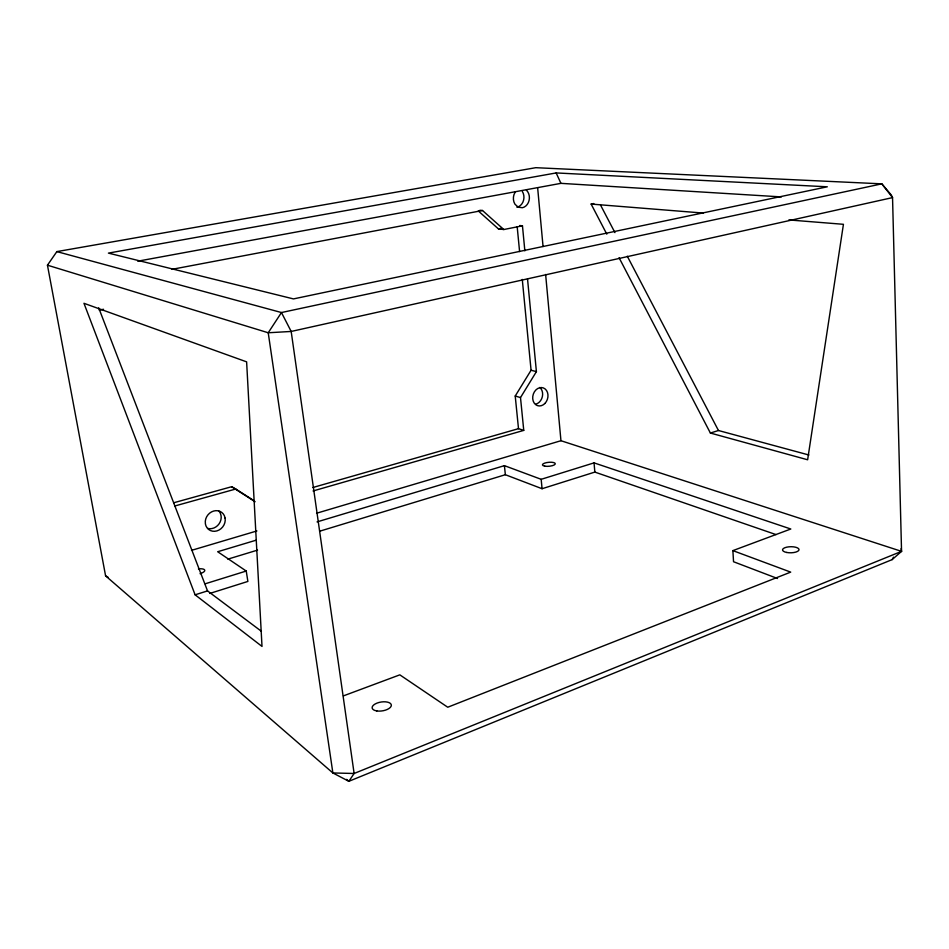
<?xml version="1.0" encoding="UTF-8"?>
<svg xmlns="http://www.w3.org/2000/svg" width="949" height="949" viewBox="0 0 949 949"><rect width="100%" height="100%" fill="white"/><g stroke="black" fill="none" stroke-linecap="round" stroke-linejoin="round"><path stroke-width="1.42" d="M892.131 559.625L901.55 551.357L892.546 197.606L891.289 195.008L881.835 183.845L535.782 167.688L56.857 251.604L47.45 265.186L105.588 575.841L332.874 772.961L348.852 781.312L892.131 559.625L893.495 557.158M527.525 278.84L536.41 371.628L520.503 397.572L523.753 430.383L518.498 428.675L515.224 396.03L531.072 370.24L522.282 279.421M901.04 548.736L901.55 551.357L354.119 773.482L332.874 772.961L268.223 332.767L281.462 312.541L881.835 183.845L892.546 197.606L291.177 331.45L268.223 332.767L47.45 265.186M343.419 695.878L399.826 674.846L447.738 707.23L790.695 572.117L732.877 550.622L733.541 561.737L777.516 578.51M732.877 550.622L790.802 529.008L594.05 462.875L541.167 479.316L504.417 465.651L317.049 521.903M209.776 593.445L247.879 581.44L246.23 571.037L217.677 551.737L256.005 540.23M319.86 531.155L505.354 474.714L542.069 488.723L594.845 472.092L775.997 534.584M195.103 594.809L262.007 646.423L246.621 361.854L83.963 303.3L195.103 594.809L207.534 590.907L261.402 631.287M619.068 257.713L710.386 433.041L718.464 430.514L808.928 455.01M205.186 583.801L246.23 571.037M227.819 559.151L257.547 550.112M191.52 550.349L256.882 530.954M316.563 513.243L560.954 440.716L901.55 551.357M313.063 490.965L523.753 430.383M312.897 487.501L518.498 428.675M174.735 506.007L235.767 489.02L254.379 500.942M173.75 502.756L231.663 486.718L235.767 489.02M99.265 310.121L103.548 309.279M478.284 210.951L498.462 228.911L503.812 229.528L522.46 225.815L524.856 250.844M498.462 228.911L501.321 228.341M606.802 234.154L591.132 204.071L593.813 203.537M172.006 269.326L482.507 210.512L503.812 229.528M137.735 261.2L560.918 183.347L781.395 196.906M556.161 172.932L108.411 253.11L293.466 298.911L827.314 186.799L556.161 172.932L560.918 183.347M591.132 204.071L703.268 213.062M788.844 219.931L843.436 224.308L807.635 459.779L710.386 433.041M479.862 210.263L482.507 210.512M519.744 225.518L522.46 225.815M531.072 370.24L536.41 371.628M56.857 251.604L281.462 312.541L291.177 331.45L354.119 773.482L348.852 781.312L346.61 779.378M515.224 396.03L520.503 397.572M105.588 575.841L108.079 577.241M231.663 486.718L255.127 501.748M600.563 205.114L614.952 232.624M627.289 256.218L718.464 430.514M98.696 307.844L207.534 590.907M504.417 465.651L505.354 474.714M517.181 226.681L519.589 251.58M541.167 479.316L542.069 488.723M537.632 187.677L543.053 246.526M545.628 274.475L560.954 440.716M594.05 462.875L594.845 472.092M198.424 568.878A7.592 2.598 -10.7 0 1 204.735 570.135A7.592 2.598 -10.7 0 1 200.073 573.671M218.958 511.12A10.688 9.49 -52.9 0 1 220.322 513.219L221.07 515.675A10.688 9.49 -52.9 0 1 207.784 528.439M522.389 191.544A9.751 7.983 -84.8 0 1 516.908 207.226M526.387 190.168A9.81 8.007 -84.7 0 1 529.103 200.369A9.81 8.007 -84.7 0 1 522.341 207.724L518.225 207.19L514.963 204.201A9.81 8.007 -84.7 0 1 515.105 192.256M539.791 387.465A9.276 7.473 -73.9 0 1 542.342 396.718A9.276 7.473 -73.9 0 1 535.9 404.132M225.115 518.154L224.367 515.687A10.759 9.537 -53.1 0 0 213.644 511.048A10.759 9.537 -53.1 0 0 205.304 521.167L205.387 523.848A10.759 9.537 -53.1 0 0 216.87 530.918A10.759 9.537 -53.1 0 0 225.115 518.154M376.824 710.943A9.704 4.472 -9 0 0 391.344 705.321A9.704 4.472 -9 0 0 377.05 703.09A9.704 4.472 -9 0 0 376.824 710.943M786.662 552.46A8.268 3.049 -1 0 0 799.034 549.613A8.268 3.049 -1 0 0 786.602 547.193A8.268 3.049 -1 0 0 786.662 552.46M544.821 466.173A6.453 1.993 -5.2 0 0 555.224 464.073A6.453 1.993 -5.2 0 0 546.6 462.602A6.453 1.993 -5.2 0 0 544.821 466.173M544.868 403.491A9.336 7.497 -73.9 0 0 543.433 387.951A9.336 7.497 -73.9 0 0 532.733 398.805A9.336 7.497 -73.9 0 0 544.868 403.491"/></g></svg>
